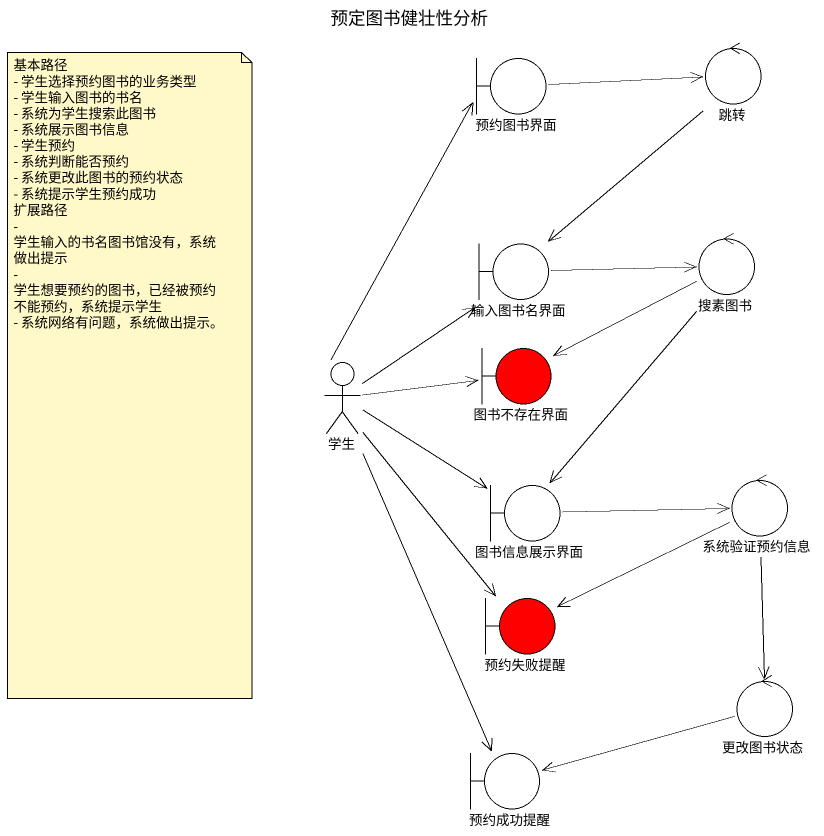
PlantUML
@startuml
title 预定图书健壮性分析
boundary 预约图书界面
control 跳转
boundary 输入图书名界面
control 搜素图书
actor 学生
boundary 图书不存在界面 #FF0000
boundary 图书信息展示界面
control 系统验证预约信息
boundary 预约失败提醒 #FF0000
control 更改图书状态
boundary 预约成功提醒
预约图书界面 -right-> 跳转
跳转 --> 输入图书名界面
输入图书名界面 -right-> 搜素图书
搜素图书 -left-> 图书不存在界面
搜素图书 --> 图书信息展示界面
学生 -up-> 预约图书界面
学生 -up-> 输入图书名界面
学生 -right-> 图书不存在界面
学生 -right-> 图书信息展示界面
学生 --> 预约失败提醒
学生 --> 预约成功提醒
图书信息展示界面 -right-> 系统验证预约信息
系统验证预约信息 -left-> 预约失败提醒
系统验证预约信息 --> 更改图书状态
更改图书状态 -left-> 预约成功提醒
note as N1
  基本路径
  - 学生选择预约图书的业务类型
  - 学生输入图书的书名
  - 系统为学生搜索此图书
  - 系统展示图书信息
  - 学生预约
  - 系统判断能否预约
  - 系统更改此图书的预约状态
  - 系统提示学生预约成功
  扩展路径
  - 学生输入的书名图书馆没有，系统做出提示
  - 学生想要预约的图书，已经被预约不能预约，系统提示学生
  - 系统网络有问题，系统做出提示。
end note
@enduml
